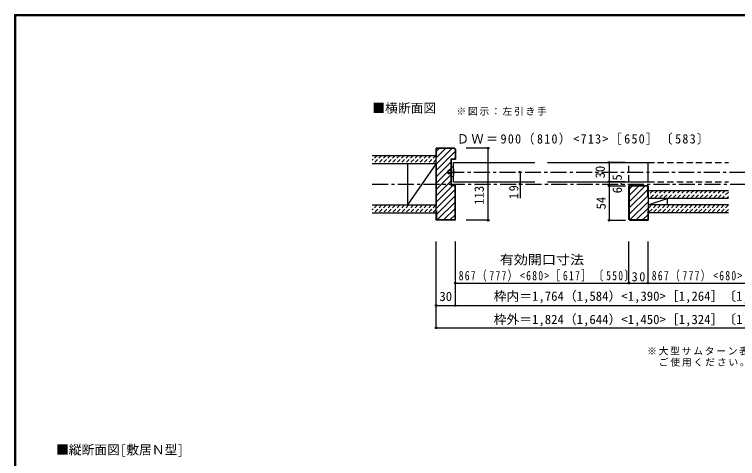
# Model space of a CAD drawing. Units: millimetres at full size, sheet at 1:5; details may follow other scales. Extents: x -973 to 977, y -718 to 696.
# Drawn here: x -973 to 158, y 0 to 696 of the extents above; entities that cross this region are included whole.
import ezdxf
from ezdxf.enums import TextEntityAlignment as Align

# ---------------------------------------------------------------- set-up
doc = ezdxf.new("R2010")
doc.units = ezdxf.units.MM
doc.header["$LTSCALE"] = 5
doc.header["$PDMODE"] = 32
doc.header["$PDSIZE"] = 2.5
for name, pattern in [('CHAIN1', [8, 5, -1, 1, -1]), ('DASHED1', [1.8, 1.2, -0.6]), ('DASHED2', [3, 2, -1])]:
    doc.linetypes.add(name, pattern=pattern)
for name, color, linetype in [('0-1_通り芯', 4, 'DASHED1'), ('0-2_柱', 3, 'Continuous'), ('0-3_仕上げ', 2, 'Continuous'), ('0-4_枠', 3, 'Continuous'), ('0-6_扉', 6, 'Continuous'), ('0-7_金物', 7, 'Continuous'), ('0-A_文字', 7, 'Continuous'), ('0-B_寸法', 7, 'Continuous'), ('0-C_ハッチ', 4, 'DASHED1'), ('F-1_枠', 6, 'Continuous')]:
    doc.layers.add(name, color=color, linetype=linetype)
doc.styles.add('ＭＳ ゴシック', font='')
doc.styles.get('ＭＳ ゴシック').set_extended_font_data('MS Gothic')

msp = doc.modelspace()

# ---------------------------------------------------------------- linework, layer by layer
at = {"layer": '0-1_通り芯', "linetype": 'CHAIN1'}
for p, q in [((-294.347, 449), (297.653, 449)), ((-413.347, 430), (416.653, 430))]:
    msp.add_line(p, q, dxfattribs=at)
at = {"layer": '0-1_通り芯', "linetype": 'Continuous'}
msp.add_line((-181.925, 449), (-181.925, 408), dxfattribs=at)
at = {"layer": '0-1_通り芯', "color": 7}
for p in [(-181.925, 449), (-181.925, 430)]:
    msp.add_point(p, dxfattribs=at)
at = {"layer": '0-2_柱', "color": 7}
for p, q in [((-313.347, 462.5), (-358.347, 397.5)), ((18.153, 397.5), (48.153, 407.5))]:
    msp.add_line(p, q, dxfattribs=at)
at = {"layer": '0-2_柱'}
for p, q in [((-358.347, 462.5), (-358.347, 397.5)), ((-313.347, 462.5), (-313.347, 397.5)), ((48.153, 407.5), (48.153, 397.5))]:
    msp.add_line(p, q, dxfattribs=at)
at = {"layer": '0-3_仕上げ'}
for p, q in [((-413.347, 475), (-313.347, 475)), ((-413.347, 462.5), (-313.347, 462.5)), ((18.153, 420), (143.903, 420)), ((143.903, 407.5), (18.153, 407.5)), ((-413.347, 397.5), (-313.347, 397.5)), ((143.903, 397.5), (18.153, 397.5)), ((-413.347, 385), (-313.347, 385)), ((143.903, 385), (18.153, 385))]:
    msp.add_line(p, q, dxfattribs=at)
at = {"layer": '0-4_枠'}
for p, q in [((-284.761, 486.5), (-313.347, 486.5)), ((-313.347, 373.5), (-313.347, 486.5)), ((-284.968, 486), (-312.847, 486)), ((-312.847, 471.5), (-312.847, 486)), ((-284.968, 486), (-283.847, 484.879)), ((-283.347, 485.086), (-284.761, 486.5)), ((-283.847, 484.879), (-283.847, 470)), ((-283.347, 485.086), (-283.347, 469.5)), ((-312.847, 471.5), (-313.347, 471.5)), ((-289.847, 470), (-283.847, 470)), ((-289.847, 428), (-289.847, 470)), ((-289.347, 469.5), (-283.347, 469.5)), ((-289.347, 428.5), (-289.347, 469.5)), ((-289.847, 428), (-283.847, 428)), ((-289.347, 428.5), (-283.347, 428.5)), ((-283.847, 375.414), (-283.847, 428)), ((-283.347, 374.914), (-283.347, 428.5)), ((18.153, 427.5), (-11.847, 427.5)), ((-11.847, 374.914), (-11.847, 427.5)), ((17.653, 427), (-11.347, 427)), ((-11.347, 427), (-11.347, 375.121)), ((17.653, 412.5), (17.653, 427)), ((18.153, 427.5), (18.153, 373.5)), ((17.653, 412.5), (18.153, 412.5)), ((-312.847, 388.5), (-313.347, 388.5)), ((-312.847, 388.5), (-312.847, 374)), ((17.653, 388.5), (18.153, 388.5)), ((17.653, 388.5), (17.653, 374)), ((-284.761, 373.5), (-313.347, 373.5)), ((-285.261, 374), (-312.847, 374)), ((-283.847, 375.414), (-285.261, 374)), ((-284.761, 373.5), (-283.347, 374.914)), ((-10.433, 373.5), (-11.847, 374.914)), ((-10.226, 374), (-11.347, 375.121)), ((-10.433, 373.5), (18.153, 373.5)), ((17.653, 374), (-10.226, 374))]:
    msp.add_line(p, q, dxfattribs=at)
at = {"layer": '0-6_扉'}
for p, q in [((-286.347, 434), (-286.347, 464)), ((-286.347, 464), (-159.097, 464)), ((-139.097, 464), (18.153, 464)), ((18.153, 434), (18.153, 464)), ((-286.347, 434), (-159.097, 434)), ((-139.097, 434), (18.153, 434))]:
    msp.add_line(p, q, dxfattribs=at)
at = {"layer": '0-6_扉', "color": 2, "linetype": 'DASHED2'}
for p, q in [((-11.847, 434), (-11.847, 464)), ((18.153, 464), (143.903, 464)), ((18.153, 434), (143.903, 434))]:
    msp.add_line(p, q, dxfattribs=at)
at = {"layer": '0-7_金物'}
for p, q in [((-286.347, 456.5), (-289.347, 456.5)), ((-289.347, 441.5), (-289.347, 456.5)), ((-289.347, 451.5), (-294.347, 451.5)), ((-294.347, 446.5), (-294.347, 451.5)), ((-289.347, 446.5), (-294.347, 446.5)), ((-286.347, 441.5), (-289.347, 441.5))]:
    msp.add_line(p, q, dxfattribs=at)
msp.add_arc((-316.798, 449), 31.361, 346.16371, 13.83632, dxfattribs=at)
at = {"layer": '0-B_寸法', "color": 4}
for p, q in [((-231.925, 486.5), (-266.447, 486.5)), ((-231.925, 373.5), (-231.925, 486.5)), ((-17.505, 464), (-42.552, 464)), ((-42.552, 464), (-42.552, 427.5)), ((-17.505, 434), (-42.552, 434)), ((-42.552, 427.5), (-16.911, 427.5)), ((-42.552, 427.5), (-42.552, 373.5)), ((-231.925, 373.5), (-266.447, 373.5)), ((-42.552, 373.5), (-16.911, 373.5)), ((-313.347, 205.167), (-313.347, 340.167)), ((-283.347, 275.167), (-283.347, 340.167)), ((-283.347, 240.167), (-283.347, 340.167)), ((-11.847, 275.167), (-11.847, 340.167)), ((18.153, 275.167), (18.153, 340.167)), ((-283.347, 275.167), (-11.847, 275.167)), ((-11.847, 275.167), (18.153, 275.167)), ((18.153, 275.167), (286.653, 275.167)), ((-313.347, 240.167), (316.653, 240.167)), ((-313.347, 205.167), (316.653, 205.167))]:
    msp.add_line(p, q, dxfattribs=at)
at = {"layer": '0-B_寸法'}
for p in [(-231.925, 486.5), (-42.552, 464), (-42.552, 434), (-42.552, 427.5), (-42.552, 427.5), (-231.925, 373.5), (-42.552, 373.5), (-283.347, 275.167), (-11.847, 275.167), (18.153, 275.167), (-313.347, 240.167), (-283.347, 240.167), (-313.347, 205.167)]:
    msp.add_point(p, dxfattribs=at)
at = {"layer": '0-C_ハッチ', "linetype": 'Continuous'}
for p, q in [((-313.347, 461.518), (-288.865, 486)), ((-313.347, 451.619), (-283.847, 481.119)), ((-312.847, 471.918), (-298.765, 486)), ((-312.847, 481.817), (-308.664, 486)), ((-313.347, 471.418), (-313.265, 471.5)), ((-313.347, 441.719), (-289.847, 465.219)), ((-285.066, 470), (-283.847, 471.219)), ((-313.347, 431.82), (-289.847, 455.32)), ((-313.347, 421.92), (-289.847, 445.42)), ((-313.347, 412.021), (-289.847, 435.521)), ((-313.347, 402.121), (-287.468, 428)), ((-313.347, 392.222), (-283.847, 421.722)), ((-6.841, 427), (-11.347, 422.493)), ((3.059, 427), (-11.347, 412.594)), ((12.958, 427), (-11.347, 402.694)), ((17.653, 421.795), (-11.347, 392.795)), ((-312.847, 382.822), (-283.847, 411.822)), ((18.153, 412.395), (-11.347, 382.895)), ((-311.77, 374), (-283.847, 401.923)), ((18.153, 402.496), (-10.284, 374.059)), ((-301.87, 374), (-283.847, 392.023)), ((18.153, 392.597), (-0.444, 374)), ((-291.971, 374), (-283.847, 382.124)), ((17.653, 382.197), (9.456, 374))]:
    msp.add_line(p, q, dxfattribs=at)
at = {"layer": '0-C_ハッチ'}
for p, q in [((-405.827, 475), (-413.347, 467.48)), ((-398.756, 475), (-411.256, 462.5)), ((-391.684, 475), (-404.184, 462.5)), ((-384.613, 475), (-397.113, 462.5)), ((-377.542, 475), (-390.042, 462.5)), ((-370.471, 475), (-382.971, 462.5)), ((-363.4, 475), (-375.9, 462.5)), ((-356.329, 475), (-368.829, 462.5)), ((-349.258, 475), (-361.758, 462.5)), ((-342.187, 475), (-354.687, 462.5)), ((-335.116, 475), (-347.616, 462.5)), ((-328.045, 475), (-340.545, 462.5)), ((-320.974, 475), (-333.474, 462.5)), ((-313.903, 475), (-326.403, 462.5)), ((-313.347, 468.485), (-319.332, 462.5)), ((18.925, 420), (18.153, 419.228)), ((25.996, 420), (18.153, 412.157)), ((33.067, 420), (20.567, 407.5)), ((40.138, 420), (27.638, 407.5)), ((47.21, 420), (34.709, 407.5)), ((54.281, 420), (41.781, 407.5)), ((61.352, 420), (48.852, 407.5)), ((68.423, 420), (55.923, 407.5)), ((75.494, 420), (62.994, 407.5)), ((82.565, 420), (70.065, 407.5)), ((89.636, 420), (77.136, 407.5)), ((96.707, 420), (84.207, 407.5)), ((103.778, 420), (91.278, 407.5)), ((110.849, 420), (98.349, 407.5)), ((117.92, 420), (105.42, 407.5)), ((124.991, 420), (112.491, 407.5)), ((132.062, 420), (119.562, 407.5)), ((139.133, 420), (126.633, 407.5)), ((143.903, 417.699), (133.704, 407.5)), ((143.903, 410.627), (140.776, 407.5)), ((-405.545, 397.5), (-413.347, 389.698)), ((-398.474, 397.5), (-410.974, 385)), ((-391.403, 397.5), (-403.903, 385)), ((-384.332, 397.5), (-396.832, 385)), ((-377.261, 397.5), (-389.761, 385)), ((-370.19, 397.5), (-382.69, 385)), ((-363.118, 397.5), (-375.618, 385)), ((-356.047, 397.5), (-368.547, 385)), ((-348.976, 397.5), (-361.476, 385)), ((-341.905, 397.5), (-354.405, 385)), ((-334.834, 397.5), (-347.334, 385)), ((-327.763, 397.5), (-340.263, 385)), ((-320.692, 397.5), (-333.192, 385)), ((-313.621, 397.5), (-326.121, 385)), ((23.71, 397.5), (18.153, 391.943)), ((30.781, 397.5), (18.281, 385)), ((37.852, 397.5), (25.352, 385)), ((44.923, 397.5), (32.423, 385)), ((51.994, 397.5), (39.494, 385)), ((59.065, 397.5), (46.565, 385)), ((66.136, 397.5), (53.636, 385)), ((73.207, 397.5), (60.707, 385)), ((80.278, 397.5), (67.778, 385)), ((87.349, 397.5), (74.849, 385)), ((94.42, 397.5), (81.92, 385)), ((101.491, 397.5), (88.991, 385)), ((108.562, 397.5), (96.062, 385)), ((115.633, 397.5), (103.133, 385)), ((122.704, 397.5), (110.204, 385)), ((129.776, 397.5), (117.276, 385)), ((136.847, 397.5), (124.347, 385)), ((143.903, 397.485), (131.418, 385)), ((-313.347, 390.703), (-319.05, 385)), ((143.903, 390.414), (138.489, 385))]:
    msp.add_line(p, q, dxfattribs=at)
at = {"layer": 'F-1_枠'}
for p, q in [((-973.347, 695.833), (-973.347, -700.833)), ((-973.347, 695.833), (976.653, 695.833)), ((-973.347, 695), (976.653, 695)), ((-973.347, 694.167), (976.653, 694.167)), ((-972.514, 695.833), (-972.514, -700.833)), ((-971.68, 695.833), (-971.68, -700.833))]:
    msp.add_line(p, q, dxfattribs=at)

# ---------------------------------------------------------------- texts
at = {"layer": '0-1_通り芯', "color": 7, "insert": (-184.425, 406.875), "char_height": 14.66, "attachment_point": 7, "rotation": 90, "style": 'ＭＳ ゴシック'}
msp.add_mtext('\\T1.27;\\W0.95;19', dxfattribs=at)
at = {"layer": '0-A_文字', "style": 'ＭＳ ゴシック'}
for s, p in [('■横断面図', (-413.347, 537.5)), ('■縦断面図[敷居Ｎ型]', (-908.333, 2.5))]:
    msp.add_text(s, height=14.66, dxfattribs=at).set_placement(p, align=Align.BOTTOM_LEFT)
at = {"layer": '0-A_文字', "char_height": 11, "attachment_point": 7, "style": 'ＭＳ ゴシック'}
for s, insert in [('\\T1.17;※図示：左引き手', (-281.677, 537.5)), ('\\T1.17;※大型サムターン表示錠使用時は、引戸引き残しストッパーを', (16.716, 161.936)), ('\\T1.18;\u3000ご使用ください。ただし、有効開口は102ミリ狭くなります。', (16.716, 144.436))]:
    msp.add_mtext(s, dxfattribs=dict(at, insert=insert))
at = {"layer": '0-B_寸法', "style": 'ＭＳ ゴシック'}
for s, p in [('30', (-45.052, 439)), ('6.5', (-18.337, 415.75)), ('113', (-234.425, 397.685)), ('54', (-43.655, 390.5))]:
    msp.add_text(s, height=14.66, rotation=90, dxfattribs=at).set_placement(p, align=Align.BOTTOM_LEFT)
at = {"layer": '0-B_寸法', "style": 'ＭＳ ゴシック', "width": 1.1}
msp.add_text('有効開口寸法', height=14.66, dxfattribs=at).set_placement((-213.847, 300.167), align=Align.BOTTOM_LEFT)
at = {"layer": '0-B_寸法', "style": 'ＭＳ ゴシック'}
for s, p in [('30', (-308.347, 242.667)), ('枠内＝1,764（1,584）<1,390>［1,264］〔1,130〕', (-223.347, 243.077)), ('枠外＝1,824（1,644）<1,450>［1,324］〔1,190〕', (-223.347, 206.624))]:
    msp.add_text(s, height=14.66, dxfattribs=at).set_placement(p, align=Align.BOTTOM_LEFT)
at = {"layer": '0-B_寸法', "char_height": 14.66, "attachment_point": 7, "style": 'ＭＳ ゴシック'}
for s, insert in [('\\T1.2;\\W0.95;ＤＷ＝900（810）<713>［650］〔583〕', (-280.988, 491.799)), ('\\T1.27;\\W0.75;867（777）<680>［617］〔550〕', (-278.106, 277.667)), ('\\T1.27;\\W0.75;867（777）<680>［617］〔550〕', (24.07, 277.667)), ('\\T1.27;\\W0.95;30', (-7.472, 277.667))]:
    msp.add_mtext(s, dxfattribs=dict(at, insert=insert))

doc.saveas('drawing.dxf')
